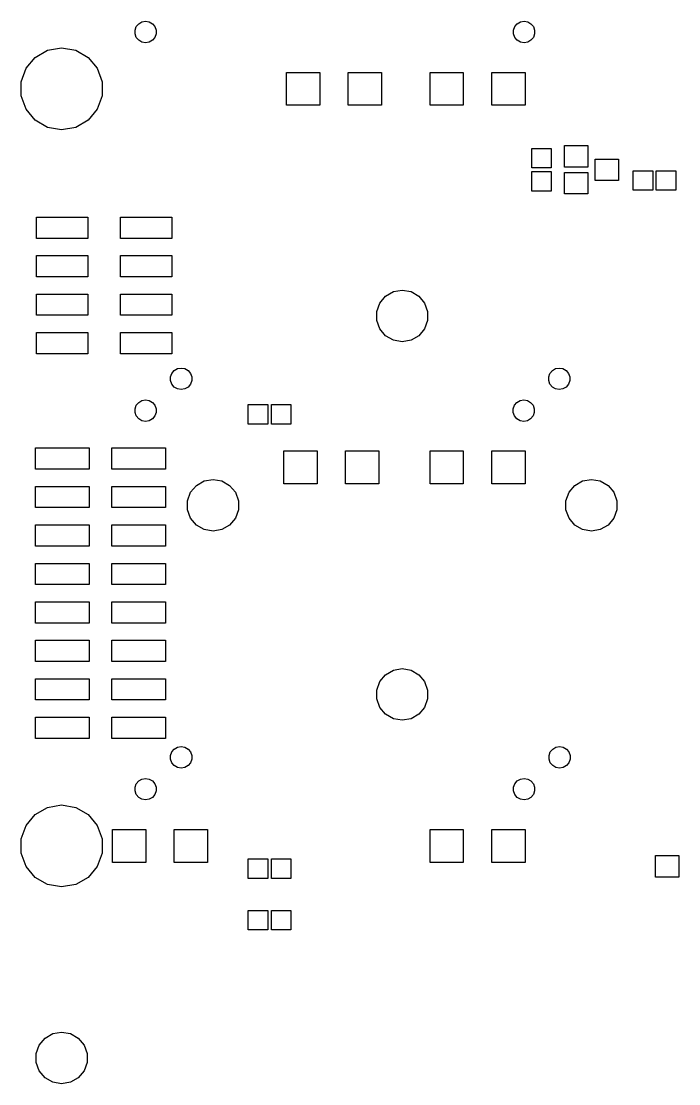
# Model space of a CAD drawing. Extents: x 0 to 100, y -163 to 0.
# Drawn here: x -0.2 to 43.3, y -163.2 to -93 of the extents above; entities that cross this region are included whole.
import ezdxf

# ---------------------------------------------------------------- set-up
doc = ezdxf.new("R2010")
doc.units = 0
doc.header["$MEASUREMENT"] = 0
doc.layers.add('BLACK', color=7, linetype='CONTINUOUS')

msp = doc.modelspace()

# ---------------------------------------------------------------- linework, layer by layer
at = {"layer": 'Black'}
for p, q in [((7.43451, -93.3946), (7.59317, -93.2056)), ((7.59317, -93.2056), (7.80692, -93.0822)), ((7.80692, -93.0822), (8.05, -93.0393)), ((8.05, -93.0393), (8.29307, -93.0822)), ((8.29307, -93.0822), (8.50683, -93.2056)), ((8.50683, -93.2056), (8.66549, -93.3946)), ((32.4345, -93.3946), (32.5932, -93.2056)), ((32.5932, -93.2056), (32.8069, -93.0822)), ((32.8069, -93.0822), (33.05, -93.0393)), ((33.05, -93.0393), (33.2931, -93.0822)), ((33.2931, -93.0822), (33.5068, -93.2056)), ((33.5068, -93.2056), (33.6655, -93.3946)), ((7.35009, -93.6266), (7.43451, -93.3946)), ((7.35009, -93.8734), (7.35009, -93.6266)), ((7.43451, -94.1054), (7.35009, -93.8734)), ((8.66549, -93.3946), (8.74991, -93.6266)), ((8.74991, -93.8734), (8.66549, -94.1054)), ((8.74991, -93.6266), (8.74991, -93.8734)), ((32.3501, -93.6266), (32.4345, -93.3946)), ((32.3501, -93.8734), (32.3501, -93.6266)), ((32.4345, -94.1054), (32.3501, -93.8734)), ((33.6655, -93.3946), (33.7499, -93.6266)), ((33.7499, -93.8734), (33.6655, -94.1054)), ((33.7499, -93.6266), (33.7499, -93.8734)), ((7.59317, -94.2944), (7.43451, -94.1054)), ((7.80692, -94.4178), (7.59317, -94.2944)), ((8.05, -94.4607), (7.80692, -94.4178)), ((8.29307, -94.4178), (8.05, -94.4607)), ((8.50683, -94.2944), (8.29307, -94.4178)), ((8.66549, -94.1054), (8.50683, -94.2944)), ((32.5932, -94.2944), (32.4345, -94.1054)), ((32.8069, -94.4178), (32.5932, -94.2944)), ((33.05, -94.4607), (32.8069, -94.4178)), ((33.2931, -94.4178), (33.05, -94.4607)), ((33.5068, -94.2944), (33.2931, -94.4178)), ((33.6655, -94.1054), (33.5068, -94.2944)), ((0.1528, -96.1448), (0.75784, -95.4238)), ((0.75784, -95.4238), (1.57302, -94.9531)), ((1.57302, -94.9531), (2.5, -94.7897)), ((2.5, -94.7897), (3.42698, -94.9531)), ((3.42698, -94.9531), (4.24216, -95.4238)), ((4.24216, -95.4238), (4.8472, -96.1448)), ((-0.16914, -97.0294), (0.1528, -96.1448)), ((4.8472, -96.1448), (5.16914, -97.0294)), ((17.3612, -98.5839), (17.3612, -96.4161)), ((17.3612, -96.4161), (19.5595, -96.4161)), ((19.5595, -96.4161), (19.5595, -98.5839)), ((21.4405, -98.5839), (21.4405, -96.4161)), ((21.4405, -96.4161), (23.6388, -96.4161)), ((23.6388, -96.4161), (23.6388, -98.5839)), ((26.8382, -98.5839), (26.8382, -96.4161)), ((26.8382, -96.4161), (29.0365, -96.4161)), ((29.0365, -96.4161), (29.0365, -98.5839)), ((30.9175, -98.5839), (30.9175, -96.4161)), ((30.9175, -96.4161), (33.1158, -96.4161)), ((33.1158, -96.4161), (33.1158, -98.5839)), ((-0.16914, -97.9706), (-0.16914, -97.0294)), ((5.16914, -97.0294), (5.16914, -97.9706)), ((0.1528, -98.8552), (-0.16914, -97.9706)), ((5.16914, -97.9706), (4.8472, -98.8552)), ((0.75784, -99.5762), (0.1528, -98.8552)), ((4.8472, -98.8552), (4.24216, -99.5762)), ((19.5595, -98.5839), (17.3612, -98.5839)), ((23.6388, -98.5839), (21.4405, -98.5839)), ((29.0365, -98.5839), (26.8382, -98.5839)), ((33.1158, -98.5839), (30.9175, -98.5839)), ((1.57302, -100.047), (0.75784, -99.5762)), ((4.24216, -99.5762), (3.42698, -100.047)), ((2.5, -100.21), (1.57302, -100.047)), ((3.42698, -100.047), (2.5, -100.21)), ((33.5635, -102.73), (33.5635, -101.441)), ((33.5635, -101.441), (34.8525, -101.441)), ((34.8525, -101.441), (34.8525, -102.73)), ((35.7225, -102.667), (35.7225, -101.251)), ((35.7225, -101.251), (37.2655, -101.251)), ((37.2655, -101.251), (37.2655, -102.667)), ((37.7545, -103.556), (37.7545, -102.14)), ((37.7545, -102.14), (39.2975, -102.14)), ((39.2975, -102.14), (39.2975, -103.556)), ((34.8525, -102.73), (33.5635, -102.73)), ((33.5635, -104.254), (33.5635, -102.965)), ((33.5635, -102.965), (34.8525, -102.965)), ((34.8525, -102.965), (34.8525, -104.254)), ((37.2655, -102.667), (35.7225, -102.667)), ((35.7225, -104.445), (35.7225, -103.029)), ((35.7225, -103.029), (37.2655, -103.029)), ((37.2655, -103.029), (37.2655, -104.445)), ((40.2635, -104.198), (40.2635, -102.909)), ((40.2635, -102.909), (41.5525, -102.909)), ((41.5525, -102.909), (41.5525, -104.198)), ((41.7875, -104.198), (41.7875, -102.909)), ((41.7875, -102.909), (43.0765, -102.909)), ((43.0765, -102.909), (43.0765, -104.198)), ((39.2975, -103.556), (37.7545, -103.556)), ((34.8525, -104.254), (33.5635, -104.254)), ((37.2655, -104.445), (35.7225, -104.445)), ((41.5525, -104.198), (40.2635, -104.198)), ((43.0765, -104.198), (41.7875, -104.198)), ((0.84, -107.38), (0.84, -105.98)), ((0.84, -105.98), (4.24, -105.98)), ((4.24, -105.98), (4.24, -107.38)), ((6.38, -107.38), (6.38, -105.98)), ((6.38, -105.98), (9.78, -105.98)), ((9.78, -105.98), (9.78, -107.38)), ((4.24, -107.38), (0.84, -107.38)), ((9.78, -107.38), (6.38, -107.38)), ((0.84, -109.92), (0.84, -108.52)), ((0.84, -108.52), (4.24, -108.52)), ((4.24, -108.52), (4.24, -109.92)), ((6.38, -109.92), (6.38, -108.52)), ((6.38, -108.52), (9.78, -108.52)), ((9.78, -108.52), (9.78, -109.92)), ((4.24, -109.92), (0.84, -109.92)), ((9.78, -109.92), (6.38, -109.92)), ((24.4163, -110.896), (25, -110.794)), ((25, -110.794), (25.5837, -110.896)), ((0.84, -112.46), (0.84, -111.06)), ((0.84, -111.06), (4.24, -111.06)), ((4.24, -111.06), (4.24, -112.46)), ((6.38, -112.46), (6.38, -111.06)), ((6.38, -111.06), (9.78, -111.06)), ((9.78, -111.06), (9.78, -112.46)), ((23.5221, -111.647), (23.9031, -111.193)), ((23.9031, -111.193), (24.4163, -110.896)), ((25.5837, -110.896), (26.0969, -111.193)), ((26.0969, -111.193), (26.4779, -111.647)), ((23.3194, -112.204), (23.5221, -111.647)), ((23.3194, -112.796), (23.3194, -112.204)), ((26.4779, -111.647), (26.6806, -112.204)), ((26.6806, -112.204), (26.6806, -112.796)), ((4.24, -112.46), (0.84, -112.46)), ((9.78, -112.46), (6.38, -112.46)), ((23.5221, -113.353), (23.3194, -112.796)), ((26.6806, -112.796), (26.4779, -113.353)), ((0.84, -115), (0.84, -113.6)), ((0.84, -113.6), (4.24, -113.6)), ((4.24, -113.6), (4.24, -115)), ((6.38, -115), (6.38, -113.6)), ((6.38, -113.6), (9.78, -113.6)), ((9.78, -113.6), (9.78, -115)), ((23.9031, -113.807), (23.5221, -113.353)), ((26.4779, -113.353), (26.0969, -113.807)), ((24.4163, -114.104), (23.9031, -113.807)), ((25, -114.206), (24.4163, -114.104)), ((25.5837, -114.104), (25, -114.206)), ((26.0969, -113.807), (25.5837, -114.104)), ((4.24, -115), (0.84, -115)), ((9.78, -115), (6.38, -115)), ((9.70009, -116.527), (9.78451, -116.295)), ((9.78451, -116.295), (9.94317, -116.106)), ((9.94317, -116.106), (10.1569, -115.982)), ((10.1569, -115.982), (10.4, -115.939)), ((10.4, -115.939), (10.6431, -115.982)), ((10.6431, -115.982), (10.8568, -116.106)), ((10.8568, -116.106), (11.0155, -116.295)), ((11.0155, -116.295), (11.0999, -116.527)), ((34.6771, -116.527), (34.7615, -116.295)), ((34.7615, -116.295), (34.9202, -116.106)), ((34.9202, -116.106), (35.1339, -115.982)), ((35.1339, -115.982), (35.377, -115.939)), ((35.377, -115.939), (35.6201, -115.982)), ((35.6201, -115.982), (35.8338, -116.106)), ((35.8338, -116.106), (35.9925, -116.295)), ((35.9925, -116.295), (36.0769, -116.527)), ((9.70009, -116.773), (9.70009, -116.527)), ((9.78451, -117.005), (9.70009, -116.773)), ((9.94317, -117.194), (9.78451, -117.005)), ((11.0155, -117.005), (10.8568, -117.194)), ((11.0999, -116.773), (11.0155, -117.005)), ((11.0999, -116.527), (11.0999, -116.773)), ((34.6771, -116.773), (34.6771, -116.527)), ((34.7615, -117.005), (34.6771, -116.773)), ((34.9202, -117.194), (34.7615, -117.005)), ((35.9925, -117.005), (35.8338, -117.194)), ((36.0769, -116.773), (35.9925, -117.005)), ((36.0769, -116.527), (36.0769, -116.773)), ((10.1569, -117.318), (9.94317, -117.194)), ((10.4, -117.361), (10.1569, -117.318)), ((10.6431, -117.318), (10.4, -117.361)), ((10.8568, -117.194), (10.6431, -117.318)), ((35.1339, -117.318), (34.9202, -117.194)), ((35.377, -117.361), (35.1339, -117.318)), ((35.6201, -117.318), (35.377, -117.361)), ((35.8338, -117.194), (35.6201, -117.318)), ((7.35009, -118.627), (7.43451, -118.395)), ((7.43451, -118.395), (7.59317, -118.206)), ((7.59317, -118.206), (7.80692, -118.082)), ((7.80692, -118.082), (8.05, -118.039)), ((8.05, -118.039), (8.29307, -118.082)), ((8.29307, -118.082), (8.50683, -118.206)), ((8.50683, -118.206), (8.66549, -118.395)), ((8.66549, -118.395), (8.74991, -118.627)), ((14.8315, -119.644), (14.8315, -118.355)), ((14.8315, -118.355), (16.1205, -118.355)), ((16.1205, -118.355), (16.1205, -119.644)), ((16.3555, -119.644), (16.3555, -118.355)), ((16.3555, -118.355), (17.6445, -118.355)), ((17.6445, -118.355), (17.6445, -119.644)), ((32.3271, -118.627), (32.4115, -118.395)), ((32.4115, -118.395), (32.5702, -118.206)), ((32.5702, -118.206), (32.7839, -118.082)), ((32.7839, -118.082), (33.027, -118.039)), ((33.027, -118.039), (33.2701, -118.082)), ((33.2701, -118.082), (33.4838, -118.206)), ((33.4838, -118.206), (33.6425, -118.395)), ((33.6425, -118.395), (33.7269, -118.627)), ((7.35009, -118.873), (7.35009, -118.627)), ((7.43451, -119.105), (7.35009, -118.873)), ((7.59317, -119.294), (7.43451, -119.105)), ((8.66549, -119.105), (8.50683, -119.294)), ((8.74991, -118.873), (8.66549, -119.105)), ((8.74991, -118.627), (8.74991, -118.873)), ((32.3271, -118.873), (32.3271, -118.627)), ((32.4115, -119.105), (32.3271, -118.873)), ((32.5702, -119.294), (32.4115, -119.105)), ((33.6425, -119.105), (33.4838, -119.294)), ((33.7269, -118.873), (33.6425, -119.105)), ((33.7269, -118.627), (33.7269, -118.873)), ((7.80692, -119.418), (7.59317, -119.294)), ((8.05, -119.461), (7.80692, -119.418)), ((8.29307, -119.418), (8.05, -119.461)), ((8.50683, -119.294), (8.29307, -119.418)), ((16.1205, -119.644), (14.8315, -119.644)), ((17.6445, -119.644), (16.3555, -119.644)), ((32.7839, -119.418), (32.5702, -119.294)), ((33.027, -119.461), (32.7839, -119.418)), ((33.2701, -119.418), (33.027, -119.461)), ((33.4838, -119.294), (33.2701, -119.418)), ((0.765, -122.62), (0.765, -121.22)), ((0.765, -121.22), (4.315, -121.22)), ((4.315, -121.22), (4.315, -122.62)), ((5.815, -122.62), (5.815, -121.22)), ((5.815, -121.22), (9.365, -121.22)), ((9.365, -121.22), (9.365, -122.62)), ((17.1812, -123.584), (17.1812, -121.416)), ((17.1812, -121.416), (19.3795, -121.416)), ((19.3795, -121.416), (19.3795, -123.584)), ((21.2605, -123.584), (21.2605, -121.416)), ((21.2605, -121.416), (23.4588, -121.416)), ((23.4588, -121.416), (23.4588, -123.584)), ((26.8382, -123.584), (26.8382, -121.416)), ((26.8382, -121.416), (29.0365, -121.416)), ((29.0365, -121.416), (29.0365, -123.584)), ((30.9175, -123.584), (30.9175, -121.416)), ((30.9175, -121.416), (33.1158, -121.416)), ((33.1158, -121.416), (33.1158, -123.584)), ((4.315, -122.62), (0.765, -122.62)), ((9.365, -122.62), (5.815, -122.62)), ((11.4031, -123.693), (11.9163, -123.396)), ((11.9163, -123.396), (12.5, -123.294)), ((12.5, -123.294), (13.0837, -123.396)), ((13.0837, -123.396), (13.5969, -123.693)), ((36.4031, -123.693), (36.9163, -123.396)), ((36.9163, -123.396), (37.5, -123.294)), ((37.5, -123.294), (38.0837, -123.396)), ((38.0837, -123.396), (38.5969, -123.693)), ((0.765, -125.16), (0.765, -123.76)), ((0.765, -123.76), (4.315, -123.76)), ((4.315, -123.76), (4.315, -125.16)), ((5.815, -125.16), (5.815, -123.76)), ((5.815, -123.76), (9.365, -123.76)), ((9.365, -123.76), (9.365, -125.16)), ((10.8194, -124.704), (11.0221, -124.147)), ((11.0221, -124.147), (11.4031, -123.693)), ((13.5969, -123.693), (13.9779, -124.147)), ((13.9779, -124.147), (14.1806, -124.704)), ((19.3795, -123.584), (17.1812, -123.584)), ((23.4588, -123.584), (21.2605, -123.584)), ((29.0365, -123.584), (26.8382, -123.584)), ((33.1158, -123.584), (30.9175, -123.584)), ((35.8194, -124.704), (36.0221, -124.147)), ((36.0221, -124.147), (36.4031, -123.693)), ((38.5969, -123.693), (38.9779, -124.147)), ((38.9779, -124.147), (39.1806, -124.704)), ((10.8194, -125.296), (10.8194, -124.704)), ((14.1806, -124.704), (14.1806, -125.296)), ((35.8194, -125.296), (35.8194, -124.704)), ((39.1806, -124.704), (39.1806, -125.296)), ((4.315, -125.16), (0.765, -125.16)), ((9.365, -125.16), (5.815, -125.16)), ((11.0221, -125.853), (10.8194, -125.296)), ((14.1806, -125.296), (13.9779, -125.853)), ((36.0221, -125.853), (35.8194, -125.296)), ((39.1806, -125.296), (38.9779, -125.853)), ((0.765, -127.7), (0.765, -126.3)), ((0.765, -126.3), (4.315, -126.3)), ((4.315, -126.3), (4.315, -127.7)), ((5.815, -127.7), (5.815, -126.3)), ((5.815, -126.3), (9.365, -126.3)), ((9.365, -126.3), (9.365, -127.7)), ((11.4031, -126.307), (11.0221, -125.853)), ((13.9779, -125.853), (13.5969, -126.307)), ((36.4031, -126.307), (36.0221, -125.853)), ((38.9779, -125.853), (38.5969, -126.307)), ((11.9163, -126.604), (11.4031, -126.307)), ((12.5, -126.706), (11.9163, -126.604)), ((13.0837, -126.604), (12.5, -126.706)), ((13.5969, -126.307), (13.0837, -126.604)), ((36.9163, -126.604), (36.4031, -126.307)), ((37.5, -126.706), (36.9163, -126.604)), ((38.0837, -126.604), (37.5, -126.706)), ((38.5969, -126.307), (38.0837, -126.604)), ((4.315, -127.7), (0.765, -127.7)), ((9.365, -127.7), (5.815, -127.7)), ((0.765, -130.24), (0.765, -128.84)), ((0.765, -128.84), (4.315, -128.84)), ((4.315, -128.84), (4.315, -130.24)), ((5.815, -130.24), (5.815, -128.84)), ((5.815, -128.84), (9.365, -128.84)), ((9.365, -128.84), (9.365, -130.24)), ((4.315, -130.24), (0.765, -130.24)), ((9.365, -130.24), (5.815, -130.24)), ((0.765, -132.78), (0.765, -131.38)), ((0.765, -131.38), (4.315, -131.38)), ((4.315, -131.38), (4.315, -132.78)), ((5.815, -132.78), (5.815, -131.38)), ((5.815, -131.38), (9.365, -131.38)), ((9.365, -131.38), (9.365, -132.78)), ((4.315, -132.78), (0.765, -132.78)), ((9.365, -132.78), (5.815, -132.78)), ((0.765, -135.32), (0.765, -133.92)), ((0.765, -133.92), (4.315, -133.92)), ((4.315, -133.92), (4.315, -135.32)), ((5.815, -135.32), (5.815, -133.92)), ((5.815, -133.92), (9.365, -133.92)), ((9.365, -133.92), (9.365, -135.32)), ((4.315, -135.32), (0.765, -135.32)), ((9.365, -135.32), (5.815, -135.32)), ((23.9031, -136.193), (24.4163, -135.896)), ((24.4163, -135.896), (25, -135.794)), ((25, -135.794), (25.5837, -135.896)), ((25.5837, -135.896), (26.0969, -136.193)), ((0.765, -137.86), (0.765, -136.46)), ((0.765, -136.46), (4.315, -136.46)), ((4.315, -136.46), (4.315, -137.86)), ((5.815, -137.86), (5.815, -136.46)), ((5.815, -136.46), (9.365, -136.46)), ((9.365, -136.46), (9.365, -137.86)), ((23.3194, -137.204), (23.5221, -136.647)), ((23.5221, -136.647), (23.9031, -136.193)), ((26.0969, -136.193), (26.4779, -136.647)), ((26.4779, -136.647), (26.6806, -137.204)), ((23.3194, -137.796), (23.3194, -137.204)), ((26.6806, -137.204), (26.6806, -137.796)), ((4.315, -137.86), (0.765, -137.86)), ((9.365, -137.86), (5.815, -137.86)), ((23.5221, -138.353), (23.3194, -137.796)), ((26.6806, -137.796), (26.4779, -138.353)), ((23.9031, -138.807), (23.5221, -138.353)), ((24.4163, -139.104), (23.9031, -138.807)), ((26.0969, -138.807), (25.5837, -139.104)), ((26.4779, -138.353), (26.0969, -138.807)), ((0.765, -140.4), (0.765, -139)), ((0.765, -139), (4.315, -139)), ((4.315, -139), (4.315, -140.4)), ((5.815, -140.4), (5.815, -139)), ((5.815, -139), (9.365, -139)), ((9.365, -139), (9.365, -140.4)), ((25, -139.206), (24.4163, -139.104)), ((25.5837, -139.104), (25, -139.206)), ((4.315, -140.4), (0.765, -140.4)), ((9.365, -140.4), (5.815, -140.4)), ((9.94317, -141.106), (10.1569, -140.982)), ((10.1569, -140.982), (10.4, -140.939)), ((10.4, -140.939), (10.6431, -140.982)), ((10.6431, -140.982), (10.8568, -141.106)), ((34.9432, -141.106), (35.1569, -140.982)), ((35.1569, -140.982), (35.4, -140.939)), ((35.4, -140.939), (35.6431, -140.982)), ((35.6431, -140.982), (35.8568, -141.106)), ((9.70009, -141.527), (9.78451, -141.295)), ((9.70009, -141.773), (9.70009, -141.527)), ((9.78451, -141.295), (9.94317, -141.106)), ((10.8568, -141.106), (11.0155, -141.295)), ((11.0155, -141.295), (11.0999, -141.527)), ((11.0999, -141.527), (11.0999, -141.773)), ((34.7001, -141.527), (34.7845, -141.295)), ((34.7001, -141.773), (34.7001, -141.527)), ((34.7845, -141.295), (34.9432, -141.106)), ((35.8568, -141.106), (36.0155, -141.295)), ((36.0155, -141.295), (36.0999, -141.527)), ((36.0999, -141.527), (36.0999, -141.773)), ((9.78451, -142.005), (9.70009, -141.773)), ((9.94317, -142.194), (9.78451, -142.005)), ((10.1569, -142.318), (9.94317, -142.194)), ((10.4, -142.361), (10.1569, -142.318)), ((10.6431, -142.318), (10.4, -142.361)), ((10.8568, -142.194), (10.6431, -142.318)), ((11.0155, -142.005), (10.8568, -142.194)), ((11.0999, -141.773), (11.0155, -142.005)), ((34.7845, -142.005), (34.7001, -141.773)), ((34.9432, -142.194), (34.7845, -142.005)), ((35.1569, -142.318), (34.9432, -142.194)), ((35.4, -142.361), (35.1569, -142.318)), ((35.6431, -142.318), (35.4, -142.361)), ((35.8568, -142.194), (35.6431, -142.318)), ((36.0155, -142.005), (35.8568, -142.194)), ((36.0999, -141.773), (36.0155, -142.005)), ((7.59317, -143.206), (7.80692, -143.082)), ((7.80692, -143.082), (8.05, -143.039)), ((8.05, -143.039), (8.29307, -143.082)), ((8.29307, -143.082), (8.50683, -143.206)), ((32.5932, -143.206), (32.8069, -143.082)), ((32.8069, -143.082), (33.05, -143.039)), ((33.05, -143.039), (33.2931, -143.082)), ((33.2931, -143.082), (33.5068, -143.206)), ((7.35009, -143.627), (7.43451, -143.395)), ((7.35009, -143.873), (7.35009, -143.627)), ((7.43451, -143.395), (7.59317, -143.206)), ((8.50683, -143.206), (8.66549, -143.395)), ((8.66549, -143.395), (8.74991, -143.627)), ((8.74991, -143.627), (8.74991, -143.873)), ((32.3501, -143.627), (32.4345, -143.395)), ((32.3501, -143.873), (32.3501, -143.627)), ((32.4345, -143.395), (32.5932, -143.206)), ((33.5068, -143.206), (33.6655, -143.395)), ((33.6655, -143.395), (33.7499, -143.627)), ((33.7499, -143.627), (33.7499, -143.873)), ((7.43451, -144.105), (7.35009, -143.873)), ((7.59317, -144.294), (7.43451, -144.105)), ((7.80692, -144.418), (7.59317, -144.294)), ((8.05, -144.461), (7.80692, -144.418)), ((8.29307, -144.418), (8.05, -144.461)), ((8.50683, -144.294), (8.29307, -144.418)), ((8.66549, -144.105), (8.50683, -144.294)), ((8.74991, -143.873), (8.66549, -144.105)), ((32.4345, -144.105), (32.3501, -143.873)), ((32.5932, -144.294), (32.4345, -144.105)), ((32.8069, -144.418), (32.5932, -144.294)), ((33.05, -144.461), (32.8069, -144.418)), ((33.2931, -144.418), (33.05, -144.461)), ((33.5068, -144.294), (33.2931, -144.418)), ((33.6655, -144.105), (33.5068, -144.294)), ((33.7499, -143.873), (33.6655, -144.105)), ((0.75784, -145.424), (1.57302, -144.953)), ((1.57302, -144.953), (2.5, -144.79)), ((2.5, -144.79), (3.42698, -144.953)), ((3.42698, -144.953), (4.24216, -145.424)), ((0.1528, -146.145), (0.75784, -145.424)), ((4.24216, -145.424), (4.8472, -146.145)), ((-0.16914, -147.029), (0.1528, -146.145)), ((4.8472, -146.145), (5.16914, -147.029)), ((5.86122, -148.584), (5.86122, -146.416)), ((5.86122, -146.416), (8.05954, -146.416)), ((8.05954, -146.416), (8.05954, -148.584)), ((9.94046, -148.584), (9.94046, -146.416)), ((9.94046, -146.416), (12.1388, -146.416)), ((12.1388, -146.416), (12.1388, -148.584)), ((26.8382, -148.584), (26.8382, -146.416)), ((26.8382, -146.416), (29.0365, -146.416)), ((29.0365, -146.416), (29.0365, -148.584)), ((30.9175, -148.584), (30.9175, -146.416)), ((30.9175, -146.416), (33.1158, -146.416)), ((33.1158, -146.416), (33.1158, -148.584)), ((-0.16914, -147.971), (-0.16914, -147.029)), ((5.16914, -147.029), (5.16914, -147.971)), ((0.1528, -148.855), (-0.16914, -147.971)), ((5.16914, -147.971), (4.8472, -148.855)), ((8.05954, -148.584), (5.86122, -148.584)), ((12.1388, -148.584), (9.94046, -148.584)), ((14.8315, -149.644), (14.8315, -148.356)), ((14.8315, -148.356), (16.1205, -148.356)), ((16.1205, -148.356), (16.1205, -149.644)), ((16.3555, -149.644), (16.3555, -148.356)), ((16.3555, -148.356), (17.6445, -148.356)), ((17.6445, -148.356), (17.6445, -149.644)), ((29.0365, -148.584), (26.8382, -148.584)), ((33.1158, -148.584), (30.9175, -148.584)), ((41.7285, -149.558), (41.7285, -148.142)), ((41.7285, -148.142), (43.2715, -148.142)), ((43.2715, -148.142), (43.2715, -149.558)), ((0.75784, -149.576), (0.1528, -148.855)), ((4.8472, -148.855), (4.24216, -149.576)), ((1.57302, -150.047), (0.75784, -149.576)), ((2.5, -150.21), (1.57302, -150.047)), ((3.42698, -150.047), (2.5, -150.21)), ((4.24216, -149.576), (3.42698, -150.047)), ((16.1205, -149.644), (14.8315, -149.644)), ((17.6445, -149.644), (16.3555, -149.644)), ((43.2715, -149.558), (41.7285, -149.558)), ((14.8315, -153.044), (14.8315, -151.755)), ((14.8315, -151.755), (16.1205, -151.755)), ((16.1205, -151.755), (16.1205, -153.044)), ((16.3555, -153.044), (16.3555, -151.755)), ((16.3555, -151.755), (17.6445, -151.755)), ((17.6445, -151.755), (17.6445, -153.044)), ((16.1205, -153.044), (14.8315, -153.044)), ((17.6445, -153.044), (16.3555, -153.044)), ((1.40309, -160.193), (1.91634, -159.896)), ((1.91634, -159.896), (2.5, -159.794)), ((2.5, -159.794), (3.08365, -159.896)), ((3.08365, -159.896), (3.59691, -160.193)), ((0.81943, -161.204), (1.02213, -160.647)), ((1.02213, -160.647), (1.40309, -160.193)), ((3.59691, -160.193), (3.97787, -160.647)), ((3.97787, -160.647), (4.18057, -161.204)), ((0.81943, -161.796), (0.81943, -161.204)), ((4.18057, -161.204), (4.18057, -161.796)), ((1.02213, -162.353), (0.81943, -161.796)), ((4.18057, -161.796), (3.97787, -162.353)), ((1.40309, -162.807), (1.02213, -162.353)), ((3.97787, -162.353), (3.59691, -162.807)), ((1.91634, -163.104), (1.40309, -162.807)), ((2.5, -163.206), (1.91634, -163.104)), ((3.08365, -163.104), (2.5, -163.206)), ((3.59691, -162.807), (3.08365, -163.104))]:
    msp.add_line(p, q, dxfattribs=at)

doc.saveas('drawing.dxf')
